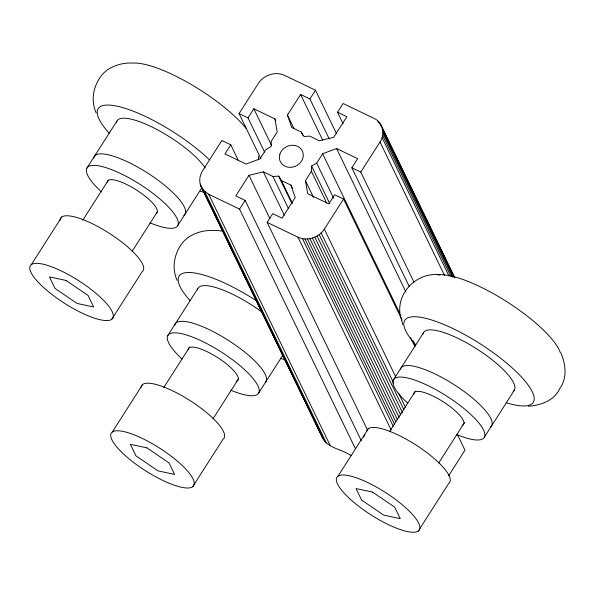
<?xml version="1.0" encoding="UTF-8"?>
<svg xmlns="http://www.w3.org/2000/svg" width="595" height="595" viewBox="0 0 595 595"><rect width="100%" height="100%" fill="white"/><g stroke="black" fill="none" stroke-linecap="round" stroke-linejoin="round"><path stroke-width="0.89" d="M326.737 203.051L311.408 171.345L311.609 166.057L316.674 163.112L322.646 153.755L336.584 148.542L357.677 158.687L351.853 167.797L409.129 286.277M414.023 282.231L360.778 172.089L380.019 141.974C385.515 134.217 382.853 122.206 373.913 118.323L343.084 103.5L337.514 112.217L343.159 123.894M86.818 168.207L116.94 121.053M31.364 264.589L61.739 217.034M82.817 220.15L108.312 180.233M132.045 251.417L157.043 212.274M260.863 158.627L239.078 113.571L258.319 83.456C263.726 74.977 275.433 71.05 284.67 75.409L315.499 90.232L336.472 133.622M111.741 319.299A48.872 13.335 32.6 0 0 61.434 271.015A48.872 13.335 32.6 0 0 41.479 285.518A48.872 13.335 32.6 0 0 111.741 319.299L142.116 271.751A48.872 13.335 32.6 0 0 108.104 232.519A48.872 13.335 32.6 0 0 60.125 220.135M177.786 225.475L201.965 187.626M350.968 455.45C341.969 449.24 327.481 448.303 322.356 437.407L200.946 186.265C198.76 181.163 199.749 175.25 202.627 170.631L221.868 140.517L230.793 144.808L224.97 153.927L246.062 164.064L260 158.85L265.972 149.501L271.037 146.548L271.238 141.26L277.211 131.904L274.92 118.896L253.827 108.751L248.003 117.862L264.544 152.075M292.257 203.051L281.361 180.523L278.668 176.12L272.934 176.47L263.354 171.866L248.963 175.302L235.799 195.904L245.133 200.396L361.299 440.694M337.514 112.217L346.848 116.702L333.683 137.304L319.292 140.747L309.712 136.143L303.978 136.493L301.286 132.083L291.706 127.479L287.437 115.073L300.601 94.464L309.928 98.948L329.288 138.999M355.327 448.578L239.562 209.113L245.133 200.396M309.928 98.948L315.499 90.232M167.76 335.639L197.875 288.486M112.299 432.015L142.674 384.467M367.584 430.133L267.148 222.374L272.718 213.657L282.045 218.142L295.209 197.54L290.94 185.127L281.361 180.523M163.751 387.583L189.753 346.878M402.056 320.021L343.568 199.035L334.643 194.743L328.819 203.862L307.727 193.717L305.436 180.702L311.408 171.345M267.148 222.374L297.976 237.197C307.213 241.555 318.913 237.628 324.327 229.149L343.568 199.035M212.98 418.843L238.483 378.926M192.683 486.732A48.872 13.335 32.6 0 0 142.376 438.448A48.872 13.335 32.6 0 0 122.421 452.944A48.872 13.335 32.6 0 0 192.683 486.732L223.058 439.177A48.872 13.335 32.6 0 0 189.046 399.952A48.872 13.335 32.6 0 0 141.067 387.568M258.728 392.908L282.908 355.051M393.407 379.885L423.528 332.724M337.953 476.26L368.327 428.712M363.545 437.132L365.01 434.841M389.398 431.829L415.399 391.123M438.627 463.089L464.628 422.383M448.697 475.665L464.978 450.184L457.31 434.328M418.33 530.978A48.872 13.335 32.6 0 0 368.022 482.686A48.872 13.335 32.6 0 0 348.068 497.189A48.872 13.335 32.6 0 0 418.33 530.978L448.704 483.423A48.872 13.335 32.6 0 0 416.039 445.053A48.872 13.335 32.6 0 0 366.847 430.869M484.375 437.147L514.496 389.993M528.479 406.251C540.721 405.292 554.57 400.584 559.821 388.423C567.533 377.855 565.689 364.14 560.854 352.828M439.936 274.756C418.188 272.034 397.653 290.851 399.87 312.881M239.078 113.571L248.003 117.862M351.853 167.797L360.778 172.089M200.946 186.265L203.289 190.095L208.733 194.29L239.562 209.113M380.674 124.348L454.885 277.872M382.421 128.483L454.625 277.835M379.357 122.511L381.373 126.683M382.176 128.356L385.002 134.195M388.23 140.866L389.033 142.54M391.049 146.712L395.087 155.057M400.732 166.734L403.96 173.413M409.204 184.257L410.007 185.923M413.235 192.601L414.046 194.267M417.266 200.946L420.092 206.785M426.146 219.302L430.178 227.647M437.035 241.83L439.051 246.003M443.483 255.181L445.097 258.513M448.325 265.192L449.136 266.858M452.364 273.536L453.978 276.876M382.83 130.714L453.412 276.727M377.773 120.882L378.576 122.548M382.905 133.005L452.683 277.352M382.659 135.318L450.824 276.325M382.087 137.609L449.039 276.11M380.019 141.974L444.554 275.47M336.584 148.542L405.961 292.056M300.601 94.464L322.788 140.353M322.646 153.755L400.896 315.625M412.997 340.652L415.414 345.658M410.52 337.543L414.96 346.721M316.674 163.112L333.609 198.15M301.286 132.083L302.892 135.422M287.437 115.073L293.893 128.416M311.609 166.057L329.756 203.602M305.436 180.702L313.498 197.391M274.92 118.896L275.73 120.562M324.327 229.149L395.72 376.836M321.159 232.987L393.756 383.173M398.598 393.191L405.455 407.374M319.217 234.623L403.923 409.843M317.09 236.029L402.607 412.923M290.94 185.127L292.554 188.466M253.827 108.751L271.573 145.463M314.815 237.189L400.725 414.908M312.42 238.074L399.141 417.467M309.95 238.677L397.475 419.735M278.668 176.12L291.974 203.654M307.444 238.974L395.779 421.706M304.96 238.982L394.5 424.213M272.934 176.47L288.263 208.176M302.52 238.677L393.28 426.414M297.976 237.197L391.153 429.94M263.354 171.866L284.328 215.249M248.963 175.302L269.937 218.692M230.793 144.808L238.454 160.665M208.733 194.29L330.143 445.432M204.873 191.724L326.283 442.873M203.289 190.095L324.699 441.237M200.225 184.13L201.43 186.629M202.241 188.303L211.515 207.491M212.326 209.157L217.569 220.009M218.372 221.675L226.442 238.364M227.245 240.03L235.315 256.72M237.331 260.893L252.659 292.599M253.463 294.265L261.532 310.954M262.336 312.62L271.618 331.809M272.421 333.483L287.749 365.189M288.553 366.855L296.622 383.544M297.433 385.21L321.635 435.272L321.36 433.785M201.973 188.265L323.382 439.407M321.873 435.986L322.356 437.407M400.666 316.585L402.763 324.625M177.109 280.379C171.219 267.259 174.409 252.377 183.498 241.622C191.121 233.344 203.282 229.826 214.289 230.51A76.242 20.803 32.6 0 1 222.894 231.232M96.174 112.946C90.284 99.826 93.475 84.944 102.556 74.189C110.179 65.911 122.347 62.401 133.347 63.077A76.242 20.803 32.6 0 1 246.3 128.624M258.401 156.165L258.661 159.929M188.161 349.719A29.326 8.003 32.6 0 1 218.566 358.183A29.326 8.003 32.6 0 1 236.245 381.202M174.677 325.391A53.766 14.667 32.6 0 1 227.379 339.723A53.766 14.667 32.6 0 1 265.303 382.444M182.003 358.934A53.766 14.667 32.6 0 1 184.301 334.338A53.766 14.667 32.6 0 1 252.749 378.167A53.766 14.667 32.6 0 1 230.897 390.231M285.526 359.863A76.242 20.803 32.6 0 1 280.416 358.391M190.05 300.527A76.242 20.803 32.6 0 1 189.113 272.488A76.242 20.803 32.6 0 1 257.598 301.553M197.458 289.728A53.766 14.667 32.6 0 1 261.703 311.914M413.808 393.957A29.326 8.003 32.6 0 1 444.212 402.428A29.326 8.003 32.6 0 1 461.899 425.447M400.323 369.636A53.766 14.667 32.6 0 1 454.015 384.593A53.766 14.667 32.6 0 1 490.444 427.113M407.657 403.172A53.766 14.667 32.6 0 1 409.948 378.584A53.766 14.667 32.6 0 1 478.402 422.413A53.766 14.667 32.6 0 1 456.544 434.476M437.868 274.95A76.242 20.803 32.6 0 1 506.181 301.286A76.242 20.803 32.6 0 1 560.259 352.508M415.697 344.773A76.242 20.803 32.6 0 1 431.613 319.976A76.242 20.803 32.6 0 1 522.566 378.212A76.242 20.803 32.6 0 1 506.07 402.629M423.105 333.974A53.766 14.667 32.6 0 1 476.796 348.93A53.766 14.667 32.6 0 1 513.225 391.451M107.219 182.286A29.326 8.003 32.6 0 1 136.01 189.716A29.326 8.003 32.6 0 1 156.418 213.255M93.742 157.965A53.766 14.667 32.6 0 1 147.426 172.914A53.766 14.667 32.6 0 1 183.855 215.442M101.068 191.501A53.766 14.667 32.6 0 1 103.359 166.905A53.766 14.667 32.6 0 1 171.814 210.734A53.766 14.667 32.6 0 1 149.955 222.805M204.583 192.43A76.242 20.803 32.6 0 1 200.359 191.233M109.108 133.102A76.242 20.803 32.6 0 1 120.859 107.1A76.242 20.803 32.6 0 1 209.336 159.713M116.523 122.302A53.766 14.667 32.6 0 1 155.228 128.624A53.766 14.667 32.6 0 1 205.216 167.954M279.888 154.157L279.375 157.035A12.22 10.747 -25.8 0 0 296.942 165.477L299.478 163.58A12.22 10.747 -25.8 0 0 297.649 146.4A12.22 10.747 -25.8 0 0 279.888 154.157M65.986 280.431L49.452 276.898L55.015 288.411L77.119 303.457L93.66 306.99L88.09 295.477L65.986 280.431M372.574 492.11L356.033 488.569L361.604 500.083L383.708 515.129L400.249 518.662L394.678 507.156L372.574 492.11M146.928 447.864L130.387 444.331L135.95 455.837L158.054 470.883L174.595 474.423L169.032 462.91L146.928 447.864"/></g></svg>
